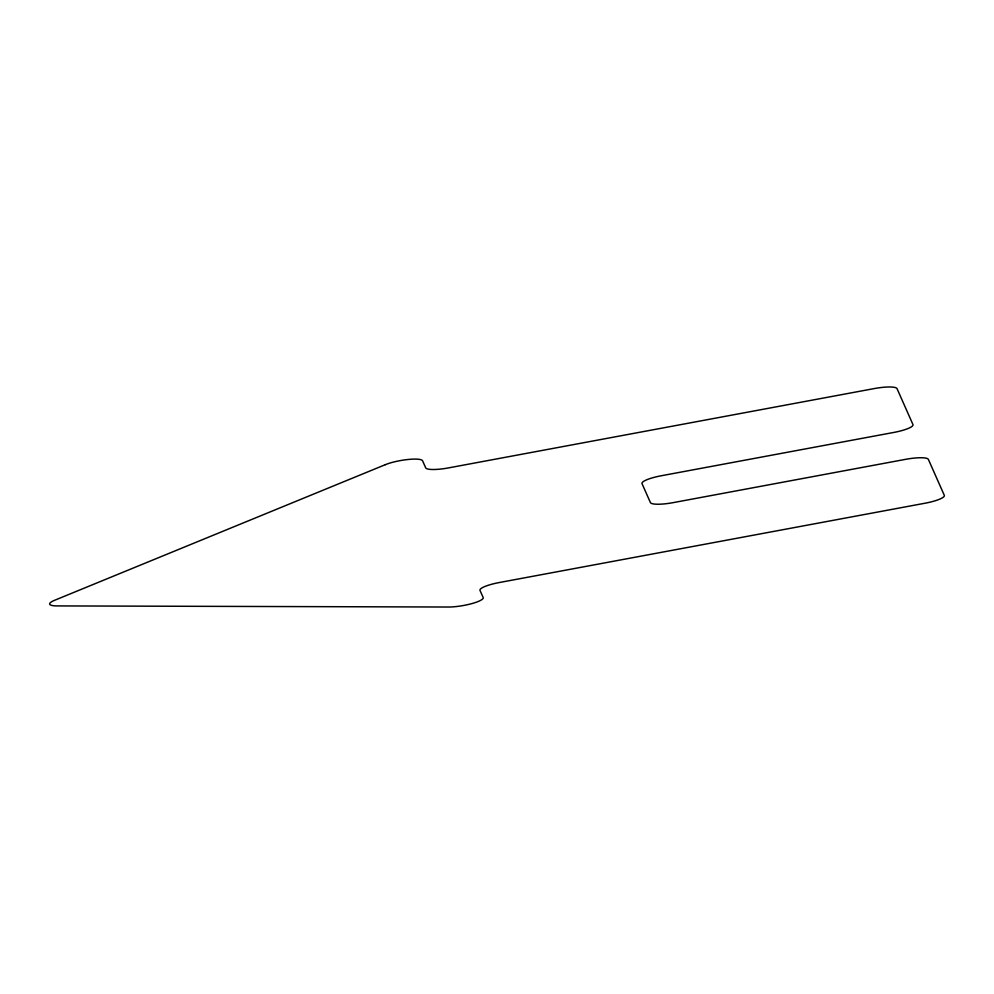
<?xml version="1.0" encoding="UTF-8"?>
<svg xmlns="http://www.w3.org/2000/svg" width="994" height="994" viewBox="0 0 994 994"><rect width="100%" height="100%" fill="white"/><g stroke="black" fill="none" stroke-linecap="round" stroke-linejoin="round"><path stroke-width="1.49" d="M385.399 464.645L54.608 600.289A21.421 4.237 -10 0 0 57.105 605.918L448.493 607.023A21.421 4.237 -10 0 0 471.802 603.619A21.421 4.237 -10 0 0 483.159 597.518L480.015 590.448A21.421 4.237 -10 0 1 499.299 582.534L925.029 503.225A21.421 4.237 -10 0 0 944.3 495.323L928.384 459.402A21.421 4.237 -10 0 0 905.584 459.34L673.211 502.629A21.421 4.237 -10 0 1 650.411 502.566L642.037 483.668A21.421 4.237 -10 0 1 661.308 475.753L893.681 432.465A21.421 4.237 -10 0 0 912.952 424.562L897.035 388.642A21.421 4.237 -10 0 0 874.235 388.579L448.493 467.901A21.421 4.237 -10 0 1 425.693 467.839L422.562 460.769A21.421 4.237 -10 0 0 407.938 459.501A21.421 4.237 -10 0 0 385.399 464.645"/></g></svg>
